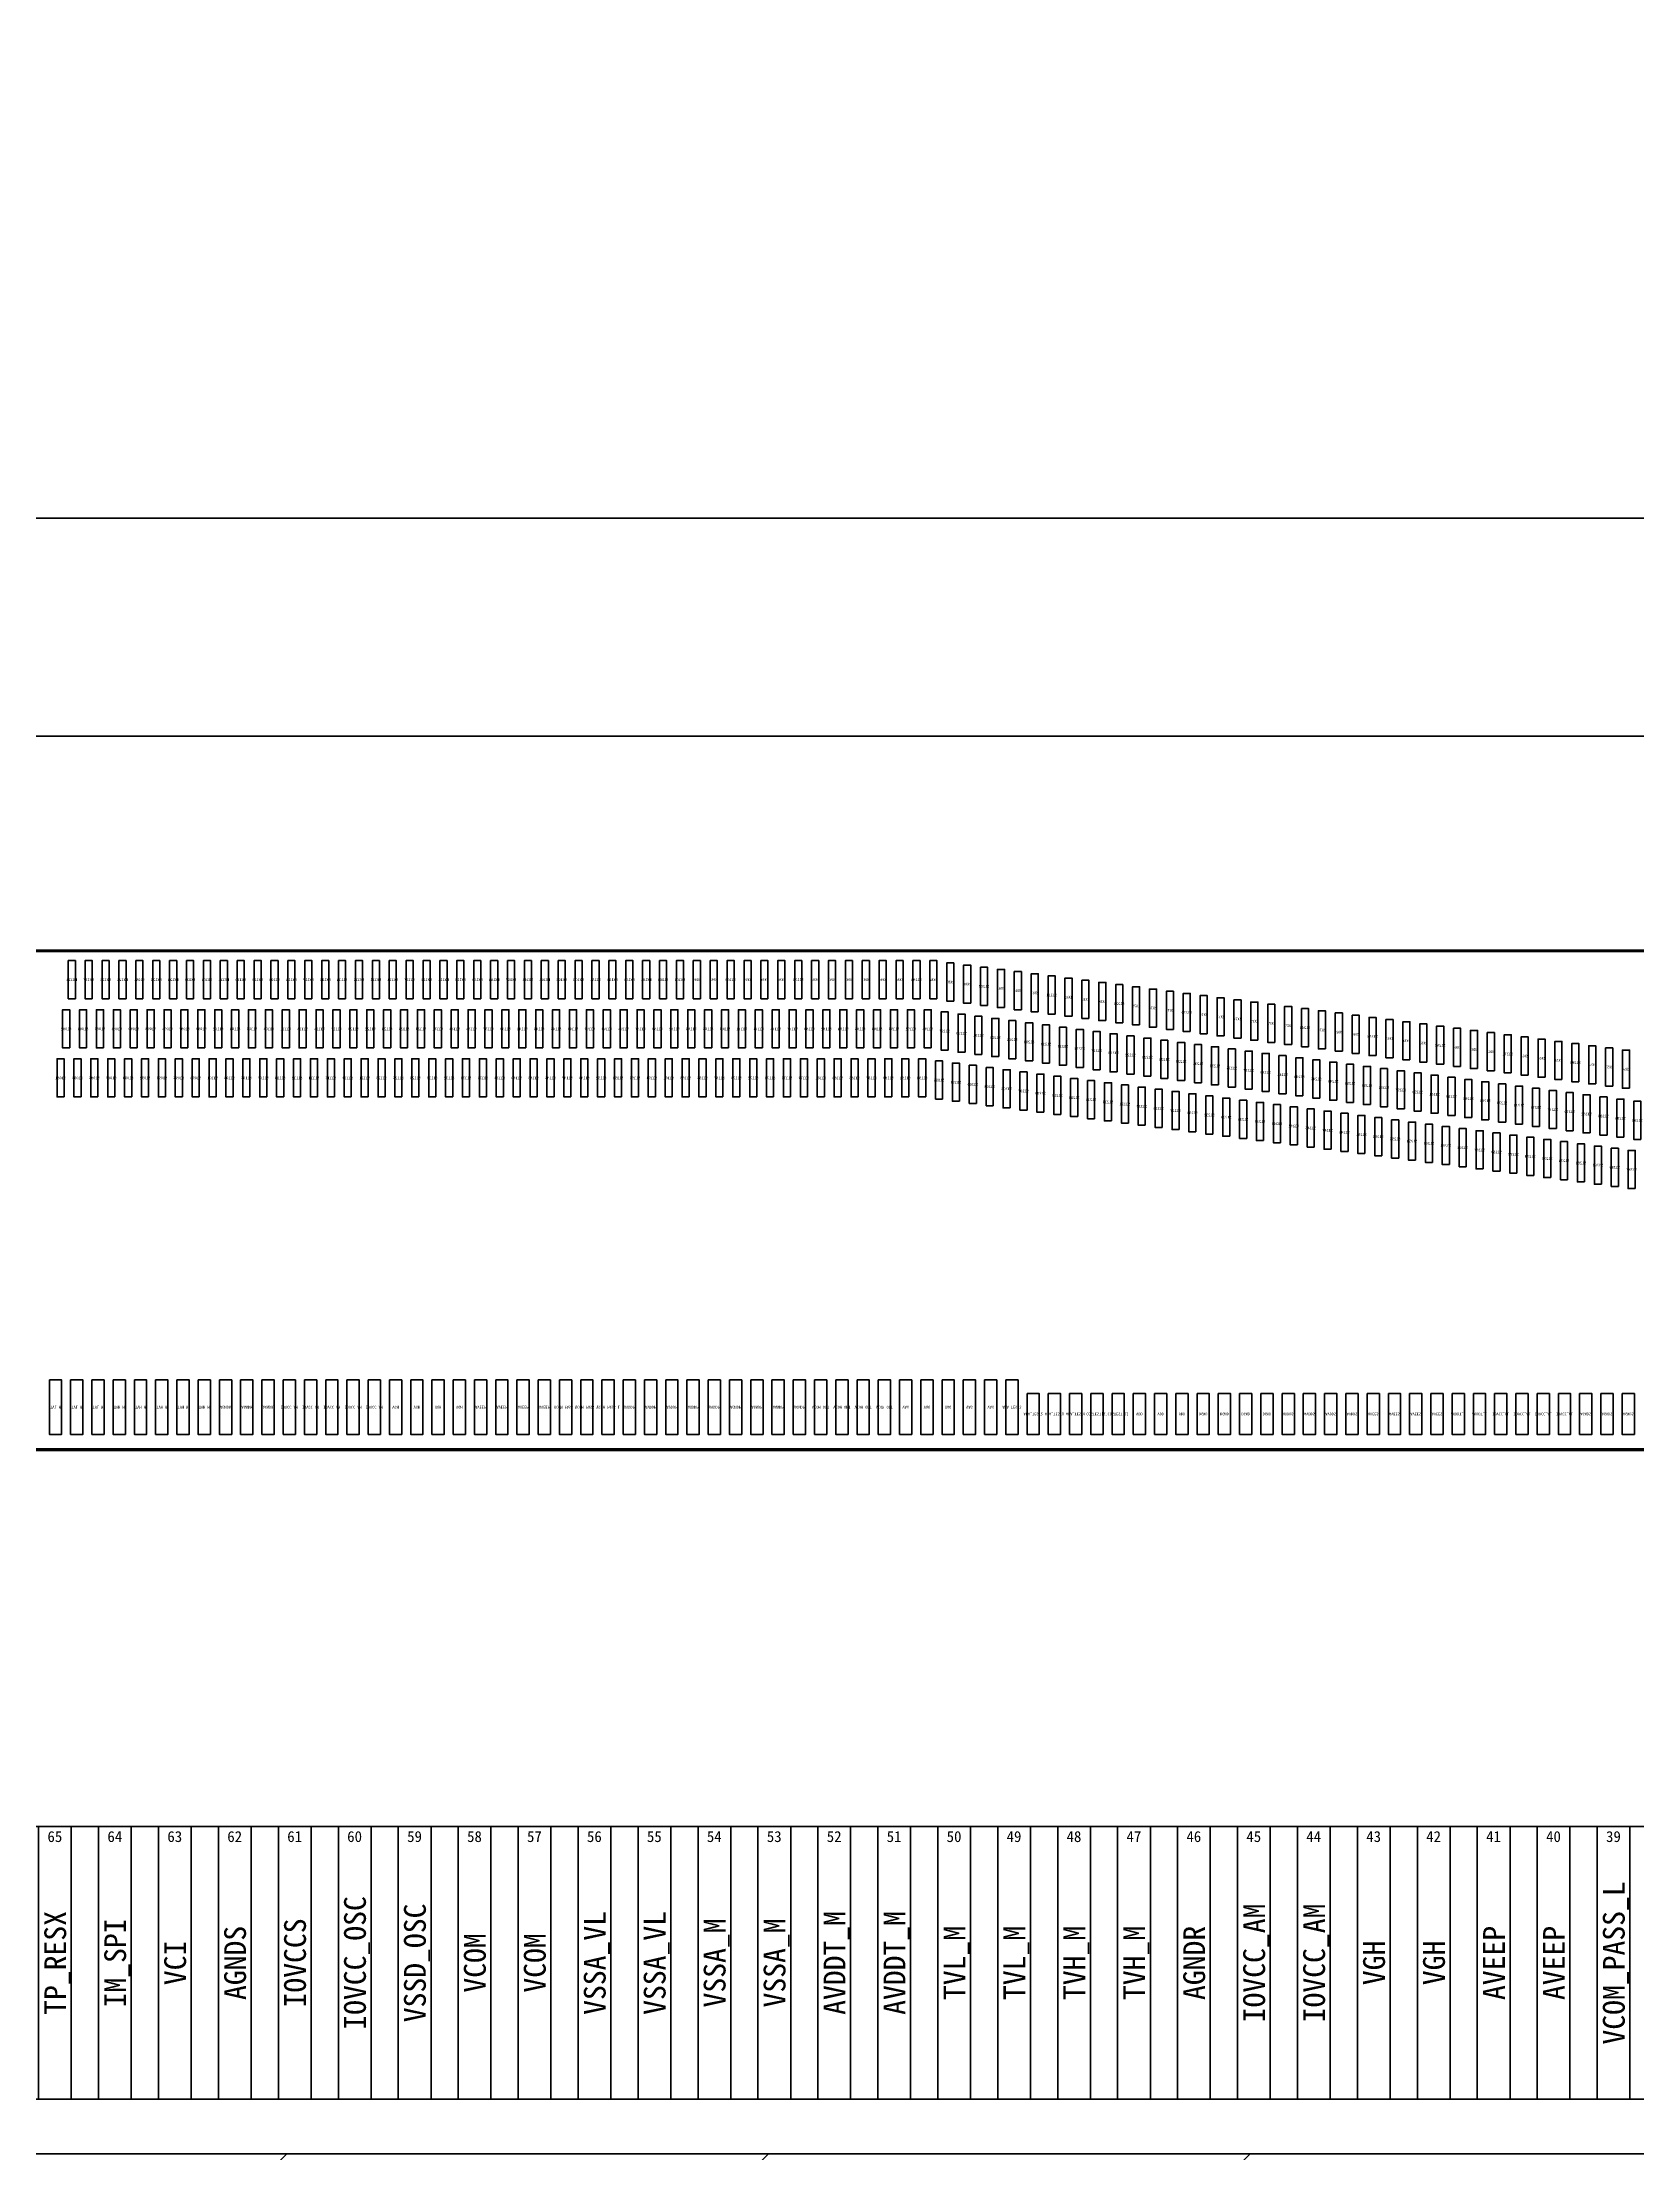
# Model space of a CAD drawing. Header units: inches. Extents: x 384 to 1427, y -468 to -47.
# Drawn here: x 489.915 to 492.843, y -352.606 to -348.733 of the extents above; entities that cross this region are included whole.
import ezdxf
from ezdxf.enums import TextEntityAlignment as Align

# ---------------------------------------------------------------- set-up
doc = ezdxf.new("R2010")
doc.units = ezdxf.units.IN
doc.header["$LTSCALE"] = 1.21
doc.header["$MEASUREMENT"] = 0
doc.layers.get('0').update_dxf_attribs({"linetype": 'CONTINUOUS'})
for name, color, linetype, lineweight in [('2ITO.drawing', 4, 'CONTINUOUS', 100), ('LABEL.drawing', 7, 'CONTINUOUS', 100), ('TFT_line.drawing', 3, 'CONTINUOUS', 100)]:
    doc.layers.add(name, color=color, linetype=linetype, lineweight=lineweight)
doc.layers.add('标 注', color=3, linetype='CONTINUOUS')
doc.styles.get("Standard").update_dxf_attribs({"font": 'txt', "width": 0.8})

# ---------------------------------------------------------------- blocks, each defined once
blk = doc.blocks.new('fpc_name')
at = {"layer": 'LABEL.drawing', "color": 7, "linetype": 'Continuous', "lineweight": 100}
for s, p in [('VCOM_PASS_L', (21.59143, 0.22667)), ('TP_RESX', (18.73143, 0.22667)), ('IOVCC_OSC', (19.28143, 0.22667)), ('VSSD_OSC', (19.39143, 0.22667)), ('VSSA_VL', (19.72143, 0.22667)), ('VSSA_VL', (19.83143, 0.22667)), ('AVDDT_M', (20.16143, 0.22667)), ('AVDDT_M', (20.27143, 0.22667)), ('IOVCC_AM', (20.93143, 0.22667)), ('IOVCC_AM', (21.04143, 0.22667)), ('IM_SPI', (18.84143, 0.22667)), ('AGNDS', (19.06143, 0.22667)), ('IOVCCS', (19.17143, 0.22667)), ('VCOM', (19.50143, 0.22667)), ('VCOM', (19.61143, 0.22667)), ('VSSA_M', (19.94143, 0.22667)), ('VSSA_M', (20.05143, 0.22667)), ('TVL_M', (20.38143, 0.22667)), ('TVL_M', (20.49143, 0.22667)), ('TVH_M', (20.60143, 0.22667)), ('TVH_M', (20.71143, 0.22667)), ('AGNDR', (20.82143, 0.22667)), ('AVEEP', (21.37143, 0.22667)), ('AVEEP', (21.48143, 0.22667)), ('VCI', (18.95143, 0.22667)), ('VGH', (21.15143, 0.22667)), ('VGH', (21.26143, 0.22667))]:
    blk.add_text(s, height=0.04, rotation=90, dxfattribs=at).set_placement(p, align=Align.MIDDLE_CENTER)
blk = doc.blocks.new('fpc_pin')
at = {"layer": 'TFT_line.drawing', "color": 3, "linetype": 'Continuous', "lineweight": 100}
blk.add_lwpolyline([(0, 0), (0.06, 0), (0.06, 0.5), (0, 0.5)], close=True, dxfattribs=at)
blk = doc.blocks.new('fpc_all')
at = {"layer": 'TFT_line.drawing', "color": 3, "linetype": 'Continuous', "lineweight": 100}
blk.add_lwpolyline([(-0.73658, 0), (26.54342, 0), (26.54342, 0.5), (-0.73658, 0.5)], close=True, dxfattribs=at)
at = {"color": 1, "linetype": 'Continuous', "lineweight": 100, "row_count": 1, "column_count": 221, "row_spacing": 0.4, "column_spacing": 0.11}
blk.add_blockref('fpc_pin', (0.77342, 0), dxfattribs=at)
at = {"color": 1, "linetype": 'Continuous', "lineweight": 100}
blk.add_blockref('fpc_name', (0.00249, 0.02333), dxfattribs=at)
at = {"layer": 'LABEL.drawing', "color": 7, "linetype": 'Continuous', "lineweight": 100}
for s, p in [('65', (18.73322, 0.4818)), ('64', (18.84322, 0.4818)), ('63', (18.95322, 0.4818)), ('62', (19.06322, 0.4818)), ('61', (19.17322, 0.4818)), ('60', (19.28322, 0.4818)), ('59', (19.39322, 0.4818)), ('58', (19.50322, 0.4818)), ('57', (19.61322, 0.4818)), ('56', (19.72322, 0.4818)), ('55', (19.83322, 0.4818)), ('54', (19.94322, 0.4818)), ('53', (20.05322, 0.4818)), ('52', (20.16322, 0.4818)), ('51', (20.27322, 0.4818)), ('50', (20.38322, 0.4818)), ('49', (20.49322, 0.4818)), ('48', (20.60322, 0.4818)), ('47', (20.71322, 0.4818)), ('46', (20.82322, 0.4818)), ('45', (20.93322, 0.4818)), ('44', (21.04322, 0.4818)), ('43', (21.15322, 0.4818)), ('42', (21.26322, 0.4818)), ('41', (21.37322, 0.4818)), ('40', (21.48322, 0.4818)), ('39', (21.59322, 0.4818))]:
    blk.add_text(s, height=0.02, dxfattribs=at).set_placement(p, align=Align.MIDDLE_CENTER)
blk = doc.blocks.new('z_ILB3_NOT')
at = {"layer": 'TFT_line.drawing', "color": 3, "linetype": 'Continuous', "lineweight": 100}
blk.add_lwpolyline([(-0.01125, -0.05), (0.01125, -0.05), (0.01125, 0.05), (-0.01125, 0.05)], close=True, dxfattribs=at)
blk = doc.blocks.new('z_ILB2_NOT')
at = {"layer": 'TFT_line.drawing', "color": 3, "linetype": 'Continuous', "lineweight": 100}
blk.add_lwpolyline([(-0.01125, -0.0375), (0.01125, -0.0375), (0.01125, 0.0375), (-0.01125, 0.0375)], close=True, dxfattribs=at)
blk = doc.blocks.new('S_PAD_NOT')
at = {"layer": 'TFT_line.drawing', "color": 3, "linetype": 'Continuous', "lineweight": 100}
blk.add_lwpolyline([(-0.0065, -0.035), (0.0065, -0.035), (0.0065, 0.035), (-0.0065, 0.035)], close=True, dxfattribs=at)
blk = doc.blocks.new('ST7102_padlocation_NOT')
at = {"layer": 'TFT_line.drawing', "color": 3, "linetype": 'Continuous', "lineweight": 100}
for points in [[(-11.25, -0.459), (11.25, -0.459), (11.25, 0.459), (-11.25, 0.459)], [(-11.247, -0.456), (11.247, -0.456), (11.247, 0.456), (-11.247, 0.456)]]:
    blk.add_lwpolyline(points, close=True, dxfattribs=at)
at = {"color": 1, "linetype": 'Continuous', "lineweight": 100}
for p in [(-7.5349, 0.3925), (-7.5039, 0.3965), (-7.4729, 0.4005), (-7.4419, 0.4045), (-7.4109, 0.4045), (-7.3799, 0.4045), (-7.3489, 0.4045), (-7.3179, 0.4045), (-7.2869, 0.4045), (-7.2559, 0.4045), (-7.2249, 0.4045), (-7.1939, 0.4045), (-7.1629, 0.4045), (-7.1319, 0.4045), (-7.1009, 0.4045), (-7.0699, 0.4045), (-7.0389, 0.4045), (-7.0079, 0.4045), (-6.9769, 0.4045), (-6.9459, 0.4045), (-6.9149, 0.4045), (-6.8839, 0.4045), (-6.8529, 0.4045), (-6.8219, 0.4045), (-6.7909, 0.4045), (-6.7599, 0.4045), (-6.7289, 0.4045), (-6.6979, 0.4045), (-6.6669, 0.4045), (-6.6359, 0.4045), (-6.6049, 0.4045), (-6.5739, 0.4045), (-6.5429, 0.4045), (-6.5119, 0.4045), (-6.4809, 0.4045), (-6.4499, 0.4045), (-6.4189, 0.4045), (-6.3879, 0.4045), (-6.3569, 0.4045), (-6.3259, 0.4045), (-6.2949, 0.4045), (-6.2639, 0.4045), (-6.2329, 0.4045), (-6.2019, 0.4045), (-6.1709, 0.4045), (-6.1399, 0.4045), (-6.1089, 0.4045), (-6.0779, 0.4045), (-6.0469, 0.4045), (-6.0159, 0.4045), (-5.9849, 0.4045), (-5.9539, 0.4045), (-5.9229, 0.4045), (-5.8919, 0.4045), (-5.8609, 0.4045), (-7.8449, 0.3525), (-7.8139, 0.3565), (-7.7829, 0.3605), (-7.7519, 0.3645), (-7.7209, 0.3685), (-7.6899, 0.3725), (-7.6589, 0.3765), (-7.6279, 0.3805), (-7.5969, 0.3845), (-7.5659, 0.3885), (-8.1239, 0.3165), (-8.0929, 0.3205), (-8.0619, 0.3245), (-8.0309, 0.3285), (-7.9999, 0.3325), (-7.9689, 0.3365), (-7.9379, 0.3405), (-7.9069, 0.3445), (-7.8759, 0.3485), (-7.4316, 0.3145), (-7.4006, 0.3145), (-7.3696, 0.3145), (-7.3386, 0.3145), (-7.3076, 0.3145), (-7.2766, 0.3145), (-7.2456, 0.3145), (-7.2146, 0.3145), (-7.1836, 0.3145), (-7.1526, 0.3145), (-7.1216, 0.3145), (-7.0906, 0.3145), (-7.0596, 0.3145), (-7.0286, 0.3145), (-6.9976, 0.3145), (-6.9666, 0.3145), (-6.9356, 0.3145), (-6.9046, 0.3145), (-6.8736, 0.3145), (-6.8426, 0.3145), (-6.8116, 0.3145), (-6.7806, 0.3145), (-6.7496, 0.3145), (-6.7186, 0.3145), (-6.6876, 0.3145), (-6.6566, 0.3145), (-6.6256, 0.3145), (-6.5946, 0.3145), (-6.5636, 0.3145), (-6.5326, 0.3145), (-6.5016, 0.3145), (-6.4706, 0.3145), (-6.4396, 0.3145), (-6.4086, 0.3145), (-6.3776, 0.3145), (-6.3466, 0.3145), (-6.3156, 0.3145), (-6.2846, 0.3145), (-6.2536, 0.3145), (-6.2226, 0.3145), (-6.1916, 0.3145), (-6.1606, 0.3145), (-6.1296, 0.3145), (-6.0986, 0.3145), (-6.0676, 0.3145), (-6.0366, 0.3145), (-6.0056, 0.3145), (-5.9746, 0.3145), (-5.9436, 0.3145), (-5.9126, 0.3145), (-5.8816, 0.3145), (-5.8506, 0.3145), (-8.4339, 0.2765), (-8.4029, 0.2805), (-8.3719, 0.2845), (-8.3409, 0.2885), (-8.3099, 0.2925), (-8.2789, 0.2965), (-8.2479, 0.3005), (-8.2169, 0.3045), (-8.1859, 0.3085), (-8.1549, 0.3125), (-7.7106, 0.2785), (-7.6796, 0.2825), (-7.6486, 0.2865), (-7.6176, 0.2905), (-7.5866, 0.2945), (-7.5556, 0.2985), (-7.5246, 0.3025), (-7.4936, 0.3065), (-7.4626, 0.3105), (-8.7129, 0.2405), (-8.6819, 0.2445), (-8.6509, 0.2485), (-8.6199, 0.2525), (-8.5889, 0.2565), (-8.5579, 0.2605), (-8.5269, 0.2645), (-8.4959, 0.2685), (-8.4649, 0.2725), (-8.0206, 0.2385), (-7.9896, 0.2425), (-7.9586, 0.2465), (-7.9276, 0.2505), (-7.8966, 0.2545), (-7.8656, 0.2585), (-7.8346, 0.2625), (-7.8036, 0.2665), (-7.7726, 0.2705), (-7.7416, 0.2745), (-8.3306, 0.1985), (-8.2996, 0.2025), (-8.2686, 0.2065), (-8.2376, 0.2105), (-8.2066, 0.2145), (-8.1756, 0.2185), (-8.1446, 0.2225), (-8.1136, 0.2265), (-8.0826, 0.2305), (-8.0516, 0.2345), (-7.6073, 0.2005), (-7.5763, 0.2045), (-7.5453, 0.2085), (-7.5143, 0.2125), (-7.4833, 0.2165), (-7.4523, 0.2205), (-7.4213, 0.2245), (-7.3903, 0.2245), (-7.3593, 0.2245), (-7.3283, 0.2245), (-7.2973, 0.2245), (-7.2663, 0.2245), (-7.2353, 0.2245), (-7.2043, 0.2245), (-7.1733, 0.2245), (-7.1423, 0.2245), (-7.1113, 0.2245), (-7.0803, 0.2245), (-7.0493, 0.2245), (-7.0183, 0.2245), (-6.9873, 0.2245), (-6.9563, 0.2245), (-6.9253, 0.2245), (-6.8943, 0.2245), (-6.8633, 0.2245), (-6.8323, 0.2245), (-6.8013, 0.2245), (-6.7703, 0.2245), (-6.7393, 0.2245), (-6.7083, 0.2245), (-6.6773, 0.2245), (-6.6463, 0.2245), (-6.6153, 0.2245), (-6.5843, 0.2245), (-6.5533, 0.2245), (-6.5223, 0.2245), (-6.4913, 0.2245), (-6.4603, 0.2245), (-6.4293, 0.2245), (-6.3983, 0.2245), (-6.3673, 0.2245), (-6.3363, 0.2245), (-6.3053, 0.2245), (-6.2743, 0.2245), (-6.2433, 0.2245), (-6.2123, 0.2245), (-6.1813, 0.2245), (-6.1503, 0.2245), (-6.1193, 0.2245), (-6.0883, 0.2245), (-6.0573, 0.2245), (-6.0263, 0.2245), (-5.9953, 0.2245), (-5.9643, 0.2245), (-5.9333, 0.2245), (-5.9023, 0.2245), (-5.8713, 0.2245), (-5.8403, 0.2245), (-8.6096, 0.1625), (-8.5786, 0.1665), (-8.5476, 0.1705), (-8.5166, 0.1745), (-8.4856, 0.1785), (-8.4546, 0.1825), (-8.4236, 0.1865), (-8.3926, 0.1905), (-8.3616, 0.1945), (-7.9173, 0.1605), (-7.8863, 0.1645), (-7.8553, 0.1685), (-7.8243, 0.1725), (-7.7933, 0.1765), (-7.7623, 0.1805), (-7.7313, 0.1845), (-7.7003, 0.1885), (-7.6693, 0.1925), (-7.6383, 0.1965), (-8.7336, 0.1465), (-8.7026, 0.1505), (-8.6716, 0.1545), (-8.6406, 0.1585), (-8.2273, 0.1205), (-8.1963, 0.1245), (-8.1653, 0.1285), (-8.1343, 0.1325), (-8.1033, 0.1365), (-8.0723, 0.1405), (-8.0413, 0.1445), (-8.0103, 0.1485), (-7.9793, 0.1525), (-7.9483, 0.1565), (-8.5063, 0.0845), (-8.4753, 0.0885), (-8.4443, 0.0925), (-8.4133, 0.0965), (-8.3823, 0.1005), (-8.3513, 0.1045), (-8.3203, 0.1085), (-8.2893, 0.1125), (-8.2583, 0.1165), (-8.7233, 0.0565), (-8.6923, 0.0605), (-8.6613, 0.0645), (-8.6303, 0.0685), (-8.5993, 0.0725), (-8.5683, 0.0765), (-8.5373, 0.0805)]:
    blk.add_blockref('S_PAD_NOT', p, dxfattribs=at)
at = {"color": 1, "linetype": 'Continuous', "lineweight": 100, "rotation": 180}
for name, p in [('z_ILB3_NOT', (-7.586, -0.3795)), ('z_ILB3_NOT', (-7.547, -0.3795)), ('z_ILB3_NOT', (-7.508, -0.3795)), ('z_ILB3_NOT', (-7.469, -0.3795)), ('z_ILB3_NOT', (-7.43, -0.3795)), ('z_ILB3_NOT', (-7.391, -0.3795)), ('z_ILB3_NOT', (-7.352, -0.3795)), ('z_ILB3_NOT', (-7.313, -0.3795)), ('z_ILB3_NOT', (-7.274, -0.3795)), ('z_ILB3_NOT', (-7.235, -0.3795)), ('z_ILB3_NOT', (-7.196, -0.3795)), ('z_ILB3_NOT', (-7.157, -0.3795)), ('z_ILB3_NOT', (-7.118, -0.3795)), ('z_ILB3_NOT', (-7.079, -0.3795)), ('z_ILB3_NOT', (-7.04, -0.3795)), ('z_ILB3_NOT', (-7.001, -0.3795)), ('z_ILB3_NOT', (-6.962, -0.3795)), ('z_ILB3_NOT', (-6.923, -0.3795)), ('z_ILB3_NOT', (-6.884, -0.3795)), ('z_ILB3_NOT', (-6.845, -0.3795)), ('z_ILB3_NOT', (-6.806, -0.3795)), ('z_ILB3_NOT', (-6.767, -0.3795)), ('z_ILB3_NOT', (-6.728, -0.3795)), ('z_ILB3_NOT', (-6.689, -0.3795)), ('z_ILB3_NOT', (-6.65, -0.3795)), ('z_ILB3_NOT', (-6.611, -0.3795)), ('z_ILB3_NOT', (-6.572, -0.3795)), ('z_ILB3_NOT', (-6.533, -0.3795)), ('z_ILB3_NOT', (-6.494, -0.3795)), ('z_ILB3_NOT', (-6.455, -0.3795)), ('z_ILB3_NOT', (-6.416, -0.3795)), ('z_ILB3_NOT', (-6.377, -0.3795)), ('z_ILB3_NOT', (-6.338, -0.3795)), ('z_ILB3_NOT', (-6.299, -0.3795)), ('z_ILB3_NOT', (-6.26, -0.3795)), ('z_ILB3_NOT', (-6.221, -0.3795)), ('z_ILB3_NOT', (-6.182, -0.3795)), ('z_ILB3_NOT', (-6.143, -0.3795)), ('z_ILB3_NOT', (-6.104, -0.3795)), ('z_ILB3_NOT', (-6.065, -0.3795)), ('z_ILB3_NOT', (-6.026, -0.3795)), ('z_ILB3_NOT', (-5.987, -0.3795)), ('z_ILB3_NOT', (-5.948, -0.3795)), ('z_ILB3_NOT', (-5.909, -0.3795)), ('z_ILB3_NOT', (-5.87, -0.3795)), ('z_ILB3_NOT', (-5.831, -0.3795)), ('z_ILB2_NOT', (-8.717, -0.392)), ('z_ILB2_NOT', (-8.678, -0.392)), ('z_ILB2_NOT', (-8.639, -0.392)), ('z_ILB2_NOT', (-8.6, -0.392)), ('z_ILB2_NOT', (-8.561, -0.392)), ('z_ILB2_NOT', (-8.522, -0.392)), ('z_ILB2_NOT', (-8.483, -0.392)), ('z_ILB2_NOT', (-8.444, -0.392)), ('z_ILB2_NOT', (-8.405, -0.392)), ('z_ILB2_NOT', (-8.366, -0.392)), ('z_ILB2_NOT', (-8.327, -0.392)), ('z_ILB2_NOT', (-8.288, -0.392)), ('z_ILB2_NOT', (-8.249, -0.392)), ('z_ILB2_NOT', (-8.21, -0.392)), ('z_ILB2_NOT', (-8.171, -0.392)), ('z_ILB2_NOT', (-8.132, -0.392)), ('z_ILB2_NOT', (-8.093, -0.392)), ('z_ILB2_NOT', (-8.054, -0.392)), ('z_ILB2_NOT', (-8.015, -0.392)), ('z_ILB2_NOT', (-7.976, -0.392)), ('z_ILB2_NOT', (-7.937, -0.392)), ('z_ILB2_NOT', (-7.898, -0.392)), ('z_ILB2_NOT', (-7.859, -0.392)), ('z_ILB2_NOT', (-7.82, -0.392)), ('z_ILB2_NOT', (-7.781, -0.392)), ('z_ILB2_NOT', (-7.742, -0.392)), ('z_ILB2_NOT', (-7.703, -0.392)), ('z_ILB2_NOT', (-7.664, -0.392)), ('z_ILB2_NOT', (-7.625, -0.392))]:
    blk.add_blockref(name, p, dxfattribs=at)
at = {"layer": 'LABEL.drawing', "color": 7, "linetype": 'Continuous', "lineweight": 100}
for s, p in [('RX85', (-7.5659, 0.3885)), ('S1202', (-7.5349, 0.3925)), ('RX86', (-7.5039, 0.3965)), ('RX87', (-7.4729, 0.4005)), ('RX88', (-7.4419, 0.4045)), ('S1193', (-7.4109, 0.4045)), ('RX89', (-7.3799, 0.4045)), ('RX90', (-7.3489, 0.4045)), ('RX91', (-7.3179, 0.4045)), ('RX92', (-7.2869, 0.4045)), ('RX93', (-7.2559, 0.4045)), ('RX94', (-7.2249, 0.4045)), ('S1178', (-7.1939, 0.4045)), ('RX95', (-7.1629, 0.4045)), ('RX96', (-7.1319, 0.4045)), ('RX97', (-7.1009, 0.4045)), ('S1169', (-7.0699, 0.4045)), ('RX98', (-7.0389, 0.4045)), ('RX99', (-7.0079, 0.4045)), ('RX100', (-6.9769, 0.4045)), ('S1160', (-6.9459, 0.4045)), ('RX101', (-6.9149, 0.4045)), ('RX102', (-6.8839, 0.4045)), ('RX103', (-6.8529, 0.4045)), ('S1151', (-6.8219, 0.4045)), ('RX104', (-6.7909, 0.4045)), ('RX105', (-6.7599, 0.4045)), ('RX106', (-6.7289, 0.4045)), ('S1142', (-6.6979, 0.4045)), ('RX107', (-6.6669, 0.4045)), ('RX108', (-6.6359, 0.4045)), ('RX109', (-6.6049, 0.4045)), ('RX110', (-6.5739, 0.4045)), ('RX111', (-6.5429, 0.4045)), ('RX112', (-6.5119, 0.4045)), ('S1127', (-6.4809, 0.4045)), ('RX113', (-6.4499, 0.4045)), ('RX114', (-6.4189, 0.4045)), ('RX115', (-6.3879, 0.4045)), ('S1118', (-6.3569, 0.4045)), ('RX116', (-6.3259, 0.4045)), ('RX117', (-6.2949, 0.4045)), ('RX118', (-6.2639, 0.4045)), ('S1109', (-6.2329, 0.4045)), ('RX119', (-6.2019, 0.4045)), ('RX120', (-6.1709, 0.4045)), ('RX121', (-6.1399, 0.4045)), ('S1100', (-6.1089, 0.4045)), ('RX122', (-6.0779, 0.4045)), ('RX123', (-6.0469, 0.4045)), ('RX124', (-6.0159, 0.4045)), ('S1091', (-5.9849, 0.4045)), ('RX125', (-5.9539, 0.4045)), ('RX126', (-5.9229, 0.4045)), ('RX127', (-5.8919, 0.4045)), ('RX128', (-5.8609, 0.4045)), ('RX77', (-7.8759, 0.3485)), ('RX78', (-7.8449, 0.3525)), ('RX79', (-7.8139, 0.3565)), ('S1220', (-7.7829, 0.3605)), ('RX80', (-7.7519, 0.3645)), ('RX81', (-7.7209, 0.3685)), ('RX82', (-7.6899, 0.3725)), ('S1211', (-7.6589, 0.3765)), ('RX83', (-7.6279, 0.3805)), ('RX84', (-7.5969, 0.3845)), ('RX69', (-8.1859, 0.3085)), ('RX70', (-8.1549, 0.3125)), ('S1244', (-8.1239, 0.3165)), ('RX71', (-8.0929, 0.3205)), ('RX72', (-8.0619, 0.3245)), ('RX73', (-8.0309, 0.3285)), ('RX74', (-7.9999, 0.3325)), ('RX75', (-7.9689, 0.3365)), ('RX76', (-7.9379, 0.3405)), ('S1229', (-7.9069, 0.3445)), ('S1197', (-7.4626, 0.3105)), ('S1195', (-7.4316, 0.3145)), ('S1192', (-7.4006, 0.3145)), ('S1190', (-7.3696, 0.3145)), ('S1188', (-7.3386, 0.3145)), ('S1186', (-7.3076, 0.3145)), ('S1184', (-7.2766, 0.3145)), ('S1182', (-7.2456, 0.3145)), ('S1180', (-7.2146, 0.3145)), ('S1177', (-7.1836, 0.3145)), ('S1175', (-7.1526, 0.3145)), ('S1173', (-7.1216, 0.3145)), ('S1171', (-7.0906, 0.3145)), ('S1168', (-7.0596, 0.3145)), ('S1166', (-7.0286, 0.3145)), ('S1164', (-6.9976, 0.3145)), ('S1162', (-6.9666, 0.3145)), ('S1159', (-6.9356, 0.3145)), ('S1157', (-6.9046, 0.3145)), ('S1155', (-6.8736, 0.3145)), ('S1153', (-6.8426, 0.3145)), ('S1150', (-6.8116, 0.3145)), ('S1148', (-6.7806, 0.3145)), ('S1146', (-6.7496, 0.3145)), ('S1144', (-6.7186, 0.3145)), ('S1141', (-6.6876, 0.3145)), ('S1139', (-6.6566, 0.3145)), ('S1137', (-6.6256, 0.3145)), ('S1135', (-6.5946, 0.3145)), ('S1133', (-6.5636, 0.3145)), ('S1131', (-6.5326, 0.3145)), ('S1129', (-6.5016, 0.3145)), ('S1126', (-6.4706, 0.3145)), ('S1124', (-6.4396, 0.3145)), ('S1122', (-6.4086, 0.3145)), ('S1120', (-6.3776, 0.3145)), ('S1117', (-6.3466, 0.3145)), ('S1115', (-6.3156, 0.3145)), ('S1113', (-6.2846, 0.3145)), ('S1111', (-6.2536, 0.3145)), ('S1108', (-6.2226, 0.3145)), ('S1106', (-6.1916, 0.3145)), ('S1104', (-6.1606, 0.3145)), ('S1102', (-6.1296, 0.3145)), ('S1099', (-6.0986, 0.3145)), ('S1097', (-6.0676, 0.3145)), ('S1095', (-6.0366, 0.3145)), ('S1093', (-6.0056, 0.3145)), ('S1090', (-5.9746, 0.3145)), ('S1088', (-5.9436, 0.3145)), ('S1086', (-5.9126, 0.3145)), ('S1084', (-5.8816, 0.3145)), ('S1082', (-5.8506, 0.3145)), ('RX62', (-8.4649, 0.2725)), ('RX63', (-8.4339, 0.2765)), ('RX64', (-8.4029, 0.2805)), ('S1262', (-8.3719, 0.2845)), ('RX65', (-8.3409, 0.2885)), ('RX66', (-8.3099, 0.2925)), ('RX67', (-8.2789, 0.2965)), ('S1253', (-8.2479, 0.3005)), ('RX68', (-8.2169, 0.3045)), ('S1219', (-7.7726, 0.2705)), ('S1217', (-7.7416, 0.2745)), ('S1215', (-7.7106, 0.2785)), ('S1213', (-7.6796, 0.2825)), ('S1210', (-7.6486, 0.2865)), ('S1208', (-7.6176, 0.2905)), ('S1206', (-7.5866, 0.2945)), ('S1204', (-7.5556, 0.2985)), ('S1201', (-7.5246, 0.3025)), ('S1199', (-7.4936, 0.3065)), ('RX56', (-8.7129, 0.2405)), ('RX57', (-8.6819, 0.2445)), ('RX58', (-8.6509, 0.2485)), ('S1280', (-8.6199, 0.2525)), ('RX59', (-8.5889, 0.2565)), ('RX60', (-8.5579, 0.2605)), ('RX61', (-8.5269, 0.2645)), ('S1271', (-8.4959, 0.2685)), ('S1241', (-8.0826, 0.2305)), ('S1239', (-8.0516, 0.2345)), ('S1237', (-8.0206, 0.2385)), ('S1235', (-7.9896, 0.2425)), ('S1233', (-7.9586, 0.2465)), ('S1231', (-7.9276, 0.2505)), ('S1228', (-7.8966, 0.2545)), ('S1226', (-7.8656, 0.2585)), ('S1224', (-7.8346, 0.2625)), ('S1222', (-7.8036, 0.2665)), ('S1261', (-8.3616, 0.1945)), ('S1259', (-8.3306, 0.1985)), ('S1257', (-8.2996, 0.2025)), ('S1255', (-8.2686, 0.2065)), ('S1252', (-8.2376, 0.2105)), ('S1250', (-8.2066, 0.2145)), ('S1248', (-8.1756, 0.2185)), ('S1246', (-8.1446, 0.2225)), ('S1243', (-8.1136, 0.2265)), ('S1212', (-7.6693, 0.1925)), ('S1209', (-7.6383, 0.1965)), ('S1207', (-7.6073, 0.2005)), ('S1205', (-7.5763, 0.2045)), ('S1203', (-7.5453, 0.2085)), ('S1200', (-7.5143, 0.2125)), ('S1198', (-7.4833, 0.2165)), ('S1196', (-7.4523, 0.2205)), ('S1194', (-7.4213, 0.2245)), ('S1191', (-7.3903, 0.2245)), ('S1189', (-7.3593, 0.2245)), ('S1187', (-7.3283, 0.2245)), ('S1185', (-7.2973, 0.2245)), ('S1183', (-7.2663, 0.2245)), ('S1181', (-7.2353, 0.2245)), ('S1179', (-7.2043, 0.2245)), ('S1176', (-7.1733, 0.2245)), ('S1174', (-7.1423, 0.2245)), ('S1172', (-7.1113, 0.2245)), ('S1170', (-7.0803, 0.2245)), ('S1167', (-7.0493, 0.2245)), ('S1165', (-7.0183, 0.2245)), ('S1163', (-6.9873, 0.2245)), ('S1161', (-6.9563, 0.2245)), ('S1158', (-6.9253, 0.2245)), ('S1156', (-6.8943, 0.2245)), ('S1154', (-6.8633, 0.2245)), ('S1152', (-6.8323, 0.2245)), ('S1149', (-6.8013, 0.2245)), ('S1147', (-6.7703, 0.2245)), ('S1145', (-6.7393, 0.2245)), ('S1143', (-6.7083, 0.2245)), ('S1140', (-6.6773, 0.2245)), ('S1138', (-6.6463, 0.2245)), ('S1136', (-6.6153, 0.2245)), ('S1134', (-6.5843, 0.2245)), ('S1132', (-6.5533, 0.2245)), ('S1130', (-6.5223, 0.2245)), ('S1128', (-6.4913, 0.2245)), ('S1125', (-6.4603, 0.2245)), ('S1123', (-6.4293, 0.2245)), ('S1121', (-6.3983, 0.2245)), ('S1119', (-6.3673, 0.2245)), ('S1116', (-6.3363, 0.2245)), ('S1114', (-6.3053, 0.2245)), ('S1112', (-6.2743, 0.2245)), ('S1110', (-6.2433, 0.2245)), ('S1107', (-6.2123, 0.2245)), ('S1105', (-6.1813, 0.2245)), ('S1103', (-6.1503, 0.2245)), ('S1101', (-6.1193, 0.2245)), ('S1098', (-6.0883, 0.2245)), ('S1096', (-6.0573, 0.2245)), ('S1094', (-6.0263, 0.2245)), ('S1092', (-5.9953, 0.2245)), ('S1089', (-5.9643, 0.2245)), ('S1087', (-5.9333, 0.2245)), ('S1085', (-5.9023, 0.2245)), ('S1083', (-5.8713, 0.2245)), ('S1081', (-5.8403, 0.2245)), ('S1284', (-8.6716, 0.1545)), ('S1282', (-8.6406, 0.1585)), ('S1279', (-8.6096, 0.1625)), ('S1277', (-8.5786, 0.1665)), ('S1275', (-8.5476, 0.1705)), ('S1273', (-8.5166, 0.1745)), ('S1270', (-8.4856, 0.1785)), ('S1268', (-8.4546, 0.1825)), ('S1266', (-8.4236, 0.1865)), ('S1264', (-8.3926, 0.1905)), ('S1234', (-7.9793, 0.1525)), ('S1232', (-7.9483, 0.1565)), ('S1230', (-7.9173, 0.1605)), ('S1227', (-7.8863, 0.1645)), ('S1225', (-7.8553, 0.1685)), ('S1223', (-7.8243, 0.1725)), ('S1221', (-7.7933, 0.1765)), ('S1218', (-7.7623, 0.1805)), ('S1216', (-7.7313, 0.1845)), ('S1214', (-7.7003, 0.1885)), ('S1288', (-8.7336, 0.1465)), ('S1286', (-8.7026, 0.1505)), ('S1254', (-8.2583, 0.1165)), ('S1251', (-8.2273, 0.1205)), ('S1249', (-8.1963, 0.1245)), ('S1247', (-8.1653, 0.1285)), ('S1245', (-8.1343, 0.1325)), ('S1242', (-8.1033, 0.1365)), ('S1240', (-8.0723, 0.1405)), ('S1238', (-8.0413, 0.1445)), ('S1236', (-8.0103, 0.1485)), ('S1276', (-8.5683, 0.0765)), ('S1274', (-8.5373, 0.0805)), ('S1272', (-8.5063, 0.0845)), ('S1269', (-8.4753, 0.0885)), ('S1267', (-8.4443, 0.0925)), ('S1265', (-8.4133, 0.0965)), ('S1263', (-8.3823, 0.1005)), ('S1260', (-8.3513, 0.1045)), ('S1258', (-8.3203, 0.1085)), ('S1256', (-8.2893, 0.1125)), ('S1287', (-8.7233, 0.0565)), ('S1285', (-8.6923, 0.0605)), ('S1283', (-8.6613, 0.0645)), ('S1281', (-8.6303, 0.0685)), ('S1278', (-8.5993, 0.0725))]:
    blk.add_text(s, height=0.005, dxfattribs=at).set_placement(p, align=Align.MIDDLE_CENTER)
for s, p in [('ANA_TEST3', (-7.586, -0.3795)), ('VAG', (-7.547, -0.3795)), ('VAG', (-7.508, -0.3795)), ('VAG', (-7.469, -0.3795)), ('VAG', (-7.43, -0.3795)), ('VAG', (-7.391, -0.3795)), ('VCOM_OPT', (-7.352, -0.3795)), ('VCOM_OPT', (-7.313, -0.3795)), ('VCOM_OPT', (-7.274, -0.3795)), ('VCOM_OPT', (-7.235, -0.3795)), ('AGNDP', (-7.196, -0.3795)), ('AGNDP', (-7.157, -0.3795)), ('AGNDP', (-7.118, -0.3795)), ('AGNDP', (-7.079, -0.3795)), ('AVDDP', (-7.04, -0.3795)), ('AVDDP', (-7.001, -0.3795)), ('AVDDP', (-6.962, -0.3795)), ('AVDDP', (-6.923, -0.3795)), ('AVDDP', (-6.884, -0.3795)), ('VCOM_PASS_L', (-6.845, -0.3795)), ('VCOM_PASS_L', (-6.806, -0.3795)), ('VCOM_PASS_L', (-6.767, -0.3795)), ('AVEEP', (-6.728, -0.3795)), ('AVEEP', (-6.689, -0.3795)), ('AVEEP', (-6.65, -0.3795)), ('AVEEP', (-6.611, -0.3795)), ('VGH', (-6.572, -0.3795)), ('VGH', (-6.533, -0.3795)), ('VGH', (-6.494, -0.3795)), ('VGH', (-6.455, -0.3795)), ('IOVCC_AM', (-6.416, -0.3795)), ('IOVCC_AM', (-6.377, -0.3795)), ('IOVCC_AM', (-6.338, -0.3795)), ('IOVCC_AM', (-6.299, -0.3795)), ('IOVCC_AM', (-6.26, -0.3795)), ('AGNDR', (-6.221, -0.3795)), ('AGNDR', (-6.182, -0.3795)), ('AGNDR', (-6.143, -0.3795)), ('TVH_M', (-6.104, -0.3795)), ('TVH_M', (-6.065, -0.3795)), ('TVH_M', (-6.026, -0.3795)), ('TVH_M', (-5.987, -0.3795)), ('TVH_M', (-5.948, -0.3795)), ('TVL_M', (-5.909, -0.3795)), ('TVL_M', (-5.87, -0.3795)), ('TVL_M', (-5.831, -0.3795)), ('AGNDS', (-8.717, -0.392)), ('AGNDS', (-8.678, -0.392)), ('AGNDS', (-8.639, -0.392)), ('IOVCC_AL', (-8.6, -0.392)), ('IOVCC_AL', (-8.561, -0.392)), ('IOVCC_AL', (-8.522, -0.392)), ('IOVCC_AL', (-8.483, -0.392)), ('AVDDT_L', (-8.444, -0.392)), ('AVDDT_L', (-8.405, -0.392)), ('AVEES', (-8.366, -0.392)), ('AVEES', (-8.327, -0.392)), ('AVEES', (-8.288, -0.392)), ('AVEES', (-8.249, -0.392)), ('AVDDS', (-8.21, -0.392)), ('AVDDS', (-8.171, -0.392)), ('AVDDS', (-8.132, -0.392)), ('AVDDS', (-8.093, -0.392)), ('DGND', (-8.054, -0.392)), ('DGND', (-8.015, -0.392)), ('DGND', (-7.976, -0.392)), ('DGND', (-7.937, -0.392)), ('VDD', (-7.898, -0.392)), ('VDD', (-7.859, -0.392)), ('VDD', (-7.82, -0.392)), ('COGTEST[1]', (-7.781, -0.392)), ('COGTEST[2]', (-7.742, -0.392)), ('ANA_TEST0', (-7.703, -0.392)), ('ANA_TEST1', (-7.664, -0.392)), ('ANA_TEST2', (-7.625, -0.392))]:
    blk.add_text(s, height=0.005, rotation=180, dxfattribs=at).set_placement(p, align=Align.MIDDLE_CENTER)
blk = doc.blocks.new('ic_all')
at = {"color": 1, "linetype": 'Continuous', "lineweight": 100, "xscale": -1}
blk.add_blockref('ST7102_padlocation_NOT', (0, 0), dxfattribs=at)
blk = doc.blocks.new('zw$7216')
at = {"layer": '2ITO.drawing', "linetype": 'Continuous', "lineweight": 100}
for points in [[(-28.98, -48.2), (28.98, -48.2), (28.98, 47.7), (-28.98, 47.7)], [(-28.98, -50.8), (28.98, -50.8), (28.98, 47.7), (-28.98, 47.7)]]:
    blk.add_lwpolyline(points, close=True, dxfattribs=at)
at = {"layer": '2ITO.drawing', "color": 6}
blk.add_lwpolyline([(-28.78, 47.5), (28.78, 47.5), (28.78, -47.8), (-28.78, -47.8)], close=True, dxfattribs=at)
at = {"layer": '2ITO.drawing', "linetype": 'Continuous', "lineweight": 100}
for name, p in [('ic_all', (0, -49.051)), ('fpc_all', (-12.9034, -50.7))]:
    blk.add_blockref(name, p, dxfattribs=at)

msp = doc.modelspace()

# ---------------------------------------------------------------- hatches: boundary and pattern name
at = {"layer": '标 注', "lineweight": 5}
h = msp.add_hatch(dxfattribs=at)
h.set_pattern_fill('ANSI31', color=0, scale=5)
h.set_pattern_definition([(45, (-356.2716, -89.9675), (-0.44194174, 0.44194174), [])])
h.paths.add_polyline_path([(498.0449, -359.7639), (498.0449, -354.8759), (470.1449, -354.8759), (470.1449, -359.2639, -0.414214), (469.6449, -359.7639)])
h.paths.add_polyline_path([(498.0449, -354.8759), (498.0449, -352.6059), (470.1449, -352.6059), (470.1449, -354.8759)])
h.paths.add_polyline_path([(481.7118, -357.7949), (486.4785, -357.7949), (486.4785, -355.8727), (481.7118, -355.8727)], flags=24)

# ---------------------------------------------------------------- linework, layer by layer
at = {"layer": '标 注', "color": 30, "lineweight": 5}
msp.add_lwpolyline([(497.5449, -379.2659), (429.5828, -379.2659, -0.414214), (429.3828, -379.0659), (429.3828, -363.9659, -0.414214), (429.5828, -363.7659), (459.3737, -363.7659, 0.277102), (460.2562, -363.2361), (461.8238, -360.2937, -0.277102), (462.7064, -359.7639), (469.6449, -359.7639, 0.414214), (470.1449, -359.2639), (470.1449, -352.0059), (498.0449, -352.0059), (498.0449, -378.7659, -0.414214)], format="xyb", close=True, dxfattribs=at)

# ---------------------------------------------------------------- block references
at = {"layer": '标 注', "color": 5}
msp.add_blockref('zw$7216', (484.1086, -301.8059), dxfattribs=at)

doc.saveas('drawing.dxf')
